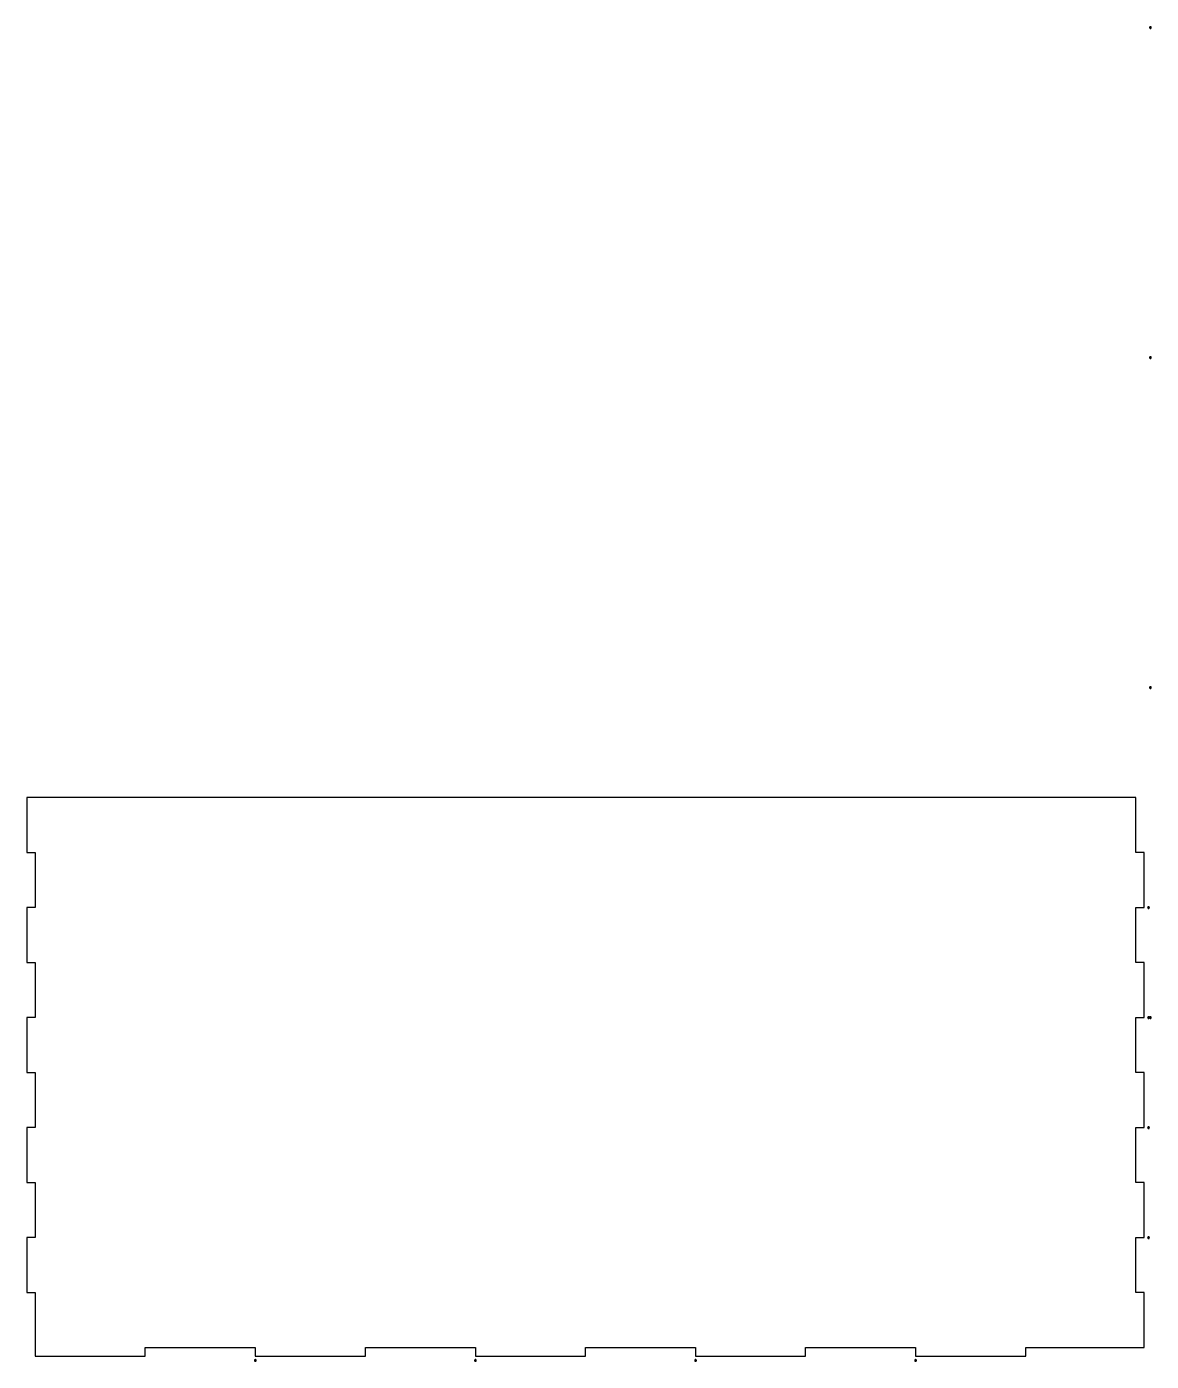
# Model space of a CAD drawing. Header units: metres. Extents: x 7 to 1655, y 5 to 613.
# Drawn here: x 416.9 to 825.7, y 5 to 490.3 of the extents above; entities that cross this region are included whole.
import ezdxf

# ---------------------------------------------------------------- set-up
doc = ezdxf.new("R2010")
doc.units = ezdxf.units.M

msp = doc.modelspace()

# ---------------------------------------------------------------- linework, layer by layer
for p, q in [((825.067, 490.126), (825.055, 490.096)), ((825.082, 490.155), (825.067, 490.126)), ((825.099, 490.182), (825.082, 490.155)), ((825.12, 490.207), (825.099, 490.182)), ((825.143, 490.23), (825.12, 490.207)), ((825.168, 490.251), (825.143, 490.23)), ((825.195, 490.268), (825.168, 490.251)), ((825.224, 490.283), (825.195, 490.268)), ((825.254, 490.295), (825.224, 490.283)), ((825.286, 490.303), (825.254, 490.295)), ((825.318, 490.308), (825.286, 490.303)), ((825.35, 490.31), (825.318, 490.308)), ((825.382, 490.308), (825.35, 490.31)), ((825.414, 490.303), (825.382, 490.308)), ((825.446, 490.295), (825.414, 490.303)), ((825.476, 490.283), (825.446, 490.295)), ((825.505, 490.268), (825.476, 490.283)), ((825.532, 490.251), (825.505, 490.268)), ((825.557, 490.23), (825.532, 490.251)), ((825.58, 490.207), (825.557, 490.23)), ((825.601, 490.182), (825.58, 490.207)), ((825.618, 490.155), (825.601, 490.182)), ((825.633, 490.126), (825.618, 490.155)), ((825.645, 490.096), (825.633, 490.126)), ((825.042, 490.032), (825.04, 490)), ((825.04, 490), (825.042, 489.968)), ((825.047, 490.064), (825.042, 490.032)), ((825.042, 489.968), (825.047, 489.936)), ((825.055, 490.096), (825.047, 490.064)), ((825.047, 489.936), (825.055, 489.904)), ((825.055, 489.904), (825.067, 489.874)), ((825.067, 489.874), (825.082, 489.845)), ((825.082, 489.845), (825.099, 489.818)), ((825.099, 489.818), (825.12, 489.793)), ((825.12, 489.793), (825.143, 489.77)), ((825.143, 489.77), (825.168, 489.749)), ((825.168, 489.749), (825.195, 489.732)), ((825.195, 489.732), (825.224, 489.717)), ((825.224, 489.717), (825.254, 489.705)), ((825.254, 489.705), (825.286, 489.697)), ((825.286, 489.697), (825.318, 489.692)), ((825.318, 489.692), (825.35, 489.69)), ((825.35, 489.69), (825.382, 489.692)), ((825.382, 489.692), (825.414, 489.697)), ((825.414, 489.697), (825.446, 489.705)), ((825.446, 489.705), (825.476, 489.717)), ((825.476, 489.717), (825.505, 489.732)), ((825.505, 489.732), (825.532, 489.749)), ((825.532, 489.749), (825.557, 489.77)), ((825.557, 489.77), (825.58, 489.793)), ((825.58, 489.793), (825.601, 489.818)), ((825.601, 489.818), (825.618, 489.845)), ((825.618, 489.845), (825.633, 489.874)), ((825.633, 489.874), (825.645, 489.904)), ((825.653, 490.064), (825.645, 490.096)), ((825.645, 489.904), (825.653, 489.936)), ((825.658, 490.032), (825.653, 490.064)), ((825.653, 489.936), (825.658, 489.968)), ((825.66, 490), (825.658, 490.032)), ((825.658, 489.968), (825.66, 490)), ((825.042, 370.032), (825.04, 370)), ((825.04, 370), (825.042, 369.968)), ((825.047, 370.064), (825.042, 370.032)), ((825.042, 369.968), (825.047, 369.936)), ((825.055, 370.096), (825.047, 370.064)), ((825.047, 369.936), (825.055, 369.904)), ((825.067, 370.126), (825.055, 370.096)), ((825.055, 369.904), (825.067, 369.874)), ((825.082, 370.155), (825.067, 370.126)), ((825.067, 369.874), (825.082, 369.845)), ((825.099, 370.182), (825.082, 370.155)), ((825.082, 369.845), (825.099, 369.818)), ((825.12, 370.207), (825.099, 370.182)), ((825.099, 369.818), (825.12, 369.793)), ((825.143, 370.23), (825.12, 370.207)), ((825.12, 369.793), (825.143, 369.77)), ((825.168, 370.251), (825.143, 370.23)), ((825.143, 369.77), (825.168, 369.749)), ((825.195, 370.268), (825.168, 370.251)), ((825.168, 369.749), (825.195, 369.732)), ((825.224, 370.283), (825.195, 370.268)), ((825.195, 369.732), (825.224, 369.717)), ((825.254, 370.295), (825.224, 370.283)), ((825.224, 369.717), (825.254, 369.705)), ((825.286, 370.303), (825.254, 370.295)), ((825.254, 369.705), (825.286, 369.697)), ((825.318, 370.308), (825.286, 370.303)), ((825.286, 369.697), (825.318, 369.692)), ((825.35, 370.31), (825.318, 370.308)), ((825.318, 369.692), (825.35, 369.69)), ((825.382, 370.308), (825.35, 370.31)), ((825.35, 369.69), (825.382, 369.692)), ((825.414, 370.303), (825.382, 370.308)), ((825.382, 369.692), (825.414, 369.697)), ((825.446, 370.295), (825.414, 370.303)), ((825.414, 369.697), (825.446, 369.705)), ((825.476, 370.283), (825.446, 370.295)), ((825.446, 369.705), (825.476, 369.717)), ((825.505, 370.268), (825.476, 370.283)), ((825.476, 369.717), (825.505, 369.732)), ((825.532, 370.251), (825.505, 370.268)), ((825.505, 369.732), (825.532, 369.749)), ((825.557, 370.23), (825.532, 370.251)), ((825.532, 369.749), (825.557, 369.77)), ((825.58, 370.207), (825.557, 370.23)), ((825.557, 369.77), (825.58, 369.793)), ((825.601, 370.182), (825.58, 370.207)), ((825.58, 369.793), (825.601, 369.818)), ((825.618, 370.155), (825.601, 370.182)), ((825.601, 369.818), (825.618, 369.845)), ((825.633, 370.126), (825.618, 370.155)), ((825.618, 369.845), (825.633, 369.874)), ((825.645, 370.096), (825.633, 370.126)), ((825.633, 369.874), (825.645, 369.904)), ((825.653, 370.064), (825.645, 370.096)), ((825.645, 369.904), (825.653, 369.936)), ((825.658, 370.032), (825.653, 370.064)), ((825.653, 369.936), (825.658, 369.968)), ((825.66, 370), (825.658, 370.032)), ((825.658, 369.968), (825.66, 370)), ((825.042, 250.032), (825.04, 250)), ((825.04, 250), (825.042, 249.968)), ((825.047, 250.064), (825.042, 250.032)), ((825.042, 249.968), (825.047, 249.936)), ((825.055, 250.096), (825.047, 250.064)), ((825.047, 249.936), (825.055, 249.904)), ((825.067, 250.126), (825.055, 250.096)), ((825.055, 249.904), (825.067, 249.874)), ((825.082, 250.155), (825.067, 250.126)), ((825.067, 249.874), (825.082, 249.845)), ((825.099, 250.182), (825.082, 250.155)), ((825.082, 249.845), (825.099, 249.818)), ((825.12, 250.207), (825.099, 250.182)), ((825.099, 249.818), (825.12, 249.793)), ((825.143, 250.23), (825.12, 250.207)), ((825.12, 249.793), (825.143, 249.77)), ((825.168, 250.251), (825.143, 250.23)), ((825.143, 249.77), (825.168, 249.749)), ((825.195, 250.268), (825.168, 250.251)), ((825.168, 249.749), (825.195, 249.732)), ((825.224, 250.283), (825.195, 250.268)), ((825.195, 249.732), (825.224, 249.717)), ((825.254, 250.295), (825.224, 250.283)), ((825.224, 249.717), (825.254, 249.705)), ((825.286, 250.303), (825.254, 250.295)), ((825.254, 249.705), (825.286, 249.697)), ((825.318, 250.308), (825.286, 250.303)), ((825.286, 249.697), (825.318, 249.692)), ((825.35, 250.31), (825.318, 250.308)), ((825.318, 249.692), (825.35, 249.69)), ((825.382, 250.308), (825.35, 250.31)), ((825.35, 249.69), (825.382, 249.692)), ((825.414, 250.303), (825.382, 250.308)), ((825.382, 249.692), (825.414, 249.697)), ((825.446, 250.295), (825.414, 250.303)), ((825.414, 249.697), (825.446, 249.705)), ((825.476, 250.283), (825.446, 250.295)), ((825.446, 249.705), (825.476, 249.717)), ((825.505, 250.268), (825.476, 250.283)), ((825.476, 249.717), (825.505, 249.732)), ((825.532, 250.251), (825.505, 250.268)), ((825.505, 249.732), (825.532, 249.749)), ((825.557, 250.23), (825.532, 250.251)), ((825.532, 249.749), (825.557, 249.77)), ((825.58, 250.207), (825.557, 250.23)), ((825.557, 249.77), (825.58, 249.793)), ((825.601, 250.182), (825.58, 250.207)), ((825.58, 249.793), (825.601, 249.818)), ((825.618, 250.155), (825.601, 250.182)), ((825.601, 249.818), (825.618, 249.845)), ((825.633, 250.126), (825.618, 250.155)), ((825.618, 249.845), (825.633, 249.874)), ((825.645, 250.096), (825.633, 250.126)), ((825.633, 249.874), (825.645, 249.904)), ((825.653, 250.064), (825.645, 250.096)), ((825.645, 249.904), (825.653, 249.936)), ((825.658, 250.032), (825.653, 250.064)), ((825.653, 249.936), (825.658, 249.968)), ((825.66, 250), (825.658, 250.032)), ((825.658, 249.968), (825.66, 250)), ((820, 210), (416.9, 210)), ((416.9, 210), (416.9, 190)), ((820, 190), (820, 210)), ((416.9, 190), (420, 190)), ((420, 190), (420, 170)), ((823.1, 190), (820, 190)), ((823.1, 170), (823.1, 190)), ((420, 170), (416.9, 170)), ((416.9, 170), (416.9, 150)), ((820, 150), (820, 170)), ((820, 170), (823.1, 170)), ((824.342, 170.032), (824.34, 170)), ((824.34, 170), (824.342, 169.968)), ((824.347, 170.064), (824.342, 170.032)), ((824.342, 169.968), (824.347, 169.936)), ((824.355, 170.096), (824.347, 170.064)), ((824.347, 169.936), (824.355, 169.904)), ((824.367, 170.126), (824.355, 170.096)), ((824.355, 169.904), (824.367, 169.874)), ((824.382, 170.155), (824.367, 170.126)), ((824.367, 169.874), (824.382, 169.845)), ((824.399, 170.182), (824.382, 170.155)), ((824.382, 169.845), (824.399, 169.818)), ((824.42, 170.207), (824.399, 170.182)), ((824.443, 170.23), (824.42, 170.207)), ((824.468, 170.251), (824.443, 170.23)), ((824.495, 170.268), (824.468, 170.251)), ((824.524, 170.283), (824.495, 170.268)), ((824.554, 170.295), (824.524, 170.283)), ((824.586, 170.303), (824.554, 170.295)), ((824.618, 170.308), (824.586, 170.303)), ((824.65, 170.31), (824.618, 170.308)), ((824.682, 170.308), (824.65, 170.31)), ((824.714, 170.303), (824.682, 170.308)), ((824.746, 170.295), (824.714, 170.303)), ((824.776, 170.283), (824.746, 170.295)), ((824.805, 170.268), (824.776, 170.283)), ((824.832, 170.251), (824.805, 170.268)), ((824.857, 170.23), (824.832, 170.251)), ((824.88, 170.207), (824.857, 170.23)), ((824.901, 170.182), (824.88, 170.207)), ((824.918, 170.155), (824.901, 170.182)), ((824.901, 169.818), (824.918, 169.845)), ((824.933, 170.126), (824.918, 170.155)), ((824.918, 169.845), (824.933, 169.874)), ((824.945, 170.096), (824.933, 170.126)), ((824.933, 169.874), (824.945, 169.904)), ((824.953, 170.064), (824.945, 170.096)), ((824.945, 169.904), (824.953, 169.936)), ((824.958, 170.032), (824.953, 170.064)), ((824.953, 169.936), (824.958, 169.968)), ((824.96, 170), (824.958, 170.032)), ((824.958, 169.968), (824.96, 170)), ((824.399, 169.818), (824.42, 169.793)), ((824.42, 169.793), (824.443, 169.77)), ((824.443, 169.77), (824.468, 169.749)), ((824.468, 169.749), (824.495, 169.732)), ((824.495, 169.732), (824.524, 169.717)), ((824.524, 169.717), (824.554, 169.705)), ((824.554, 169.705), (824.586, 169.697)), ((824.586, 169.697), (824.618, 169.692)), ((824.618, 169.692), (824.65, 169.69)), ((824.65, 169.69), (824.682, 169.692)), ((824.682, 169.692), (824.714, 169.697)), ((824.714, 169.697), (824.746, 169.705)), ((824.746, 169.705), (824.776, 169.717)), ((824.776, 169.717), (824.805, 169.732)), ((824.805, 169.732), (824.832, 169.749)), ((824.832, 169.749), (824.857, 169.77)), ((824.857, 169.77), (824.88, 169.793)), ((824.88, 169.793), (824.901, 169.818)), ((416.9, 150), (420, 150)), ((420, 150), (420, 130)), ((823.1, 150), (820, 150)), ((823.1, 130), (823.1, 150)), ((420, 130), (416.9, 130)), ((416.9, 130), (416.9, 110)), ((820, 110), (820, 130)), ((820, 130), (823.1, 130)), ((824.342, 130.032), (824.34, 130)), ((824.34, 130), (824.342, 129.968)), ((824.347, 130.064), (824.342, 130.032)), ((824.342, 129.968), (824.347, 129.936)), ((824.355, 130.096), (824.347, 130.064)), ((824.347, 129.936), (824.355, 129.904)), ((824.367, 130.126), (824.355, 130.096)), ((824.355, 129.904), (824.367, 129.874)), ((824.382, 130.155), (824.367, 130.126)), ((824.367, 129.874), (824.382, 129.845)), ((824.399, 130.182), (824.382, 130.155)), ((824.382, 129.845), (824.399, 129.818)), ((824.42, 130.207), (824.399, 130.182)), ((824.399, 129.818), (824.42, 129.793)), ((824.443, 130.23), (824.42, 130.207)), ((824.42, 129.793), (824.443, 129.77)), ((824.468, 130.251), (824.443, 130.23)), ((824.443, 129.77), (824.468, 129.749)), ((824.495, 130.268), (824.468, 130.251)), ((824.468, 129.749), (824.495, 129.732)), ((824.524, 130.283), (824.495, 130.268)), ((824.495, 129.732), (824.524, 129.717)), ((824.554, 130.295), (824.524, 130.283)), ((824.524, 129.717), (824.554, 129.705)), ((824.586, 130.303), (824.554, 130.295)), ((824.554, 129.705), (824.586, 129.697)), ((824.618, 130.308), (824.586, 130.303)), ((824.586, 129.697), (824.618, 129.692)), ((824.65, 130.31), (824.618, 130.308)), ((824.618, 129.692), (824.65, 129.69)), ((824.682, 130.308), (824.65, 130.31)), ((824.65, 129.69), (824.682, 129.692)), ((824.714, 130.303), (824.682, 130.308)), ((824.682, 129.692), (824.714, 129.697)), ((824.746, 130.295), (824.714, 130.303)), ((824.714, 129.697), (824.746, 129.705)), ((824.776, 130.283), (824.746, 130.295)), ((824.746, 129.705), (824.776, 129.717)), ((824.805, 130.268), (824.776, 130.283)), ((824.776, 129.717), (824.805, 129.732)), ((824.832, 130.251), (824.805, 130.268)), ((824.805, 129.732), (824.832, 129.749)), ((824.857, 130.23), (824.832, 130.251)), ((824.832, 129.749), (824.857, 129.77)), ((824.88, 130.207), (824.857, 130.23)), ((824.857, 129.77), (824.88, 129.793)), ((824.901, 130.182), (824.88, 130.207)), ((824.88, 129.793), (824.901, 129.818)), ((824.918, 130.155), (824.901, 130.182)), ((824.901, 129.818), (824.918, 129.845)), ((824.933, 130.126), (824.918, 130.155)), ((824.918, 129.845), (824.933, 129.874)), ((824.945, 130.096), (824.933, 130.126)), ((824.933, 129.874), (824.945, 129.904)), ((824.953, 130.064), (824.945, 130.096)), ((824.945, 129.904), (824.953, 129.936)), ((824.958, 130.032), (824.953, 130.064)), ((824.953, 129.936), (824.958, 129.968)), ((824.96, 130), (824.958, 130.032)), ((824.958, 129.968), (824.96, 130)), ((825.042, 130.032), (825.04, 130)), ((825.04, 130), (825.042, 129.968)), ((825.047, 130.064), (825.042, 130.032)), ((825.042, 129.968), (825.047, 129.936)), ((825.055, 130.096), (825.047, 130.064)), ((825.047, 129.936), (825.055, 129.904)), ((825.067, 130.126), (825.055, 130.096)), ((825.055, 129.904), (825.067, 129.874)), ((825.082, 130.155), (825.067, 130.126)), ((825.067, 129.874), (825.082, 129.845)), ((825.099, 130.182), (825.082, 130.155)), ((825.082, 129.845), (825.099, 129.818)), ((825.12, 130.207), (825.099, 130.182)), ((825.099, 129.818), (825.12, 129.793)), ((825.143, 130.23), (825.12, 130.207)), ((825.12, 129.793), (825.143, 129.77)), ((825.168, 130.251), (825.143, 130.23)), ((825.143, 129.77), (825.168, 129.749)), ((825.195, 130.268), (825.168, 130.251)), ((825.168, 129.749), (825.195, 129.732)), ((825.224, 130.283), (825.195, 130.268)), ((825.195, 129.732), (825.224, 129.717)), ((825.254, 130.295), (825.224, 130.283)), ((825.224, 129.717), (825.254, 129.705)), ((825.286, 130.303), (825.254, 130.295)), ((825.254, 129.705), (825.286, 129.697)), ((825.318, 130.308), (825.286, 130.303)), ((825.286, 129.697), (825.318, 129.692)), ((825.35, 130.31), (825.318, 130.308)), ((825.318, 129.692), (825.35, 129.69)), ((825.382, 130.308), (825.35, 130.31)), ((825.35, 129.69), (825.382, 129.692)), ((825.414, 130.303), (825.382, 130.308)), ((825.382, 129.692), (825.414, 129.697)), ((825.446, 130.295), (825.414, 130.303)), ((825.414, 129.697), (825.446, 129.705)), ((825.476, 130.283), (825.446, 130.295)), ((825.446, 129.705), (825.476, 129.717)), ((825.505, 130.268), (825.476, 130.283)), ((825.476, 129.717), (825.505, 129.732)), ((825.532, 130.251), (825.505, 130.268)), ((825.505, 129.732), (825.532, 129.749)), ((825.557, 130.23), (825.532, 130.251)), ((825.532, 129.749), (825.557, 129.77)), ((825.58, 130.207), (825.557, 130.23)), ((825.557, 129.77), (825.58, 129.793)), ((825.601, 130.182), (825.58, 130.207)), ((825.58, 129.793), (825.601, 129.818)), ((825.618, 130.155), (825.601, 130.182)), ((825.601, 129.818), (825.618, 129.845)), ((825.633, 130.126), (825.618, 130.155)), ((825.618, 129.845), (825.633, 129.874)), ((825.645, 130.096), (825.633, 130.126)), ((825.633, 129.874), (825.645, 129.904)), ((825.653, 130.064), (825.645, 130.096)), ((825.645, 129.904), (825.653, 129.936)), ((825.658, 130.032), (825.653, 130.064)), ((825.653, 129.936), (825.658, 129.968)), ((825.66, 130), (825.658, 130.032)), ((825.658, 129.968), (825.66, 130)), ((416.9, 110), (420, 110)), ((420, 110), (420, 90)), ((823.1, 110), (820, 110)), ((823.1, 90), (823.1, 110)), ((420, 90), (416.9, 90)), ((416.9, 90), (416.9, 70)), ((820, 70), (820, 90)), ((820, 90), (823.1, 90)), ((824.342, 90.0324), (824.34, 90)), ((824.34, 90), (824.342, 89.9676)), ((824.347, 90.0645), (824.342, 90.0324)), ((824.342, 89.9676), (824.347, 89.9355)), ((824.355, 90.0958), (824.347, 90.0645)), ((824.347, 89.9355), (824.355, 89.9042)), ((824.367, 90.1261), (824.355, 90.0958)), ((824.355, 89.9042), (824.367, 89.8739)), ((824.382, 90.155), (824.367, 90.1261)), ((824.367, 89.8739), (824.382, 89.845)), ((824.399, 90.1822), (824.382, 90.155)), ((824.382, 89.845), (824.399, 89.8178)), ((824.42, 90.2074), (824.399, 90.1822)), ((824.399, 89.8178), (824.42, 89.7926)), ((824.443, 90.2304), (824.42, 90.2074)), ((824.42, 89.7926), (824.443, 89.7696)), ((824.468, 90.2508), (824.443, 90.2304)), ((824.443, 89.7696), (824.468, 89.7492)), ((824.495, 90.2685), (824.468, 90.2508)), ((824.468, 89.7492), (824.495, 89.7315)), ((824.524, 90.2832), (824.495, 90.2685)), ((824.495, 89.7315), (824.524, 89.7168)), ((824.554, 90.2948), (824.524, 90.2832)), ((824.524, 89.7168), (824.554, 89.7052)), ((824.586, 90.3032), (824.554, 90.2948)), ((824.554, 89.7052), (824.586, 89.6968)), ((824.618, 90.3083), (824.586, 90.3032)), ((824.586, 89.6968), (824.618, 89.6917)), ((824.65, 90.31), (824.618, 90.3083)), ((824.618, 89.6917), (824.65, 89.69)), ((824.682, 90.3083), (824.65, 90.31)), ((824.65, 89.69), (824.682, 89.6917)), ((824.714, 90.3032), (824.682, 90.3083)), ((824.682, 89.6917), (824.714, 89.6968)), ((824.746, 90.2948), (824.714, 90.3032)), ((824.714, 89.6968), (824.746, 89.7052)), ((824.776, 90.2832), (824.746, 90.2948)), ((824.746, 89.7052), (824.776, 89.7168)), ((824.805, 90.2685), (824.776, 90.2832)), ((824.776, 89.7168), (824.805, 89.7315)), ((824.832, 90.2508), (824.805, 90.2685)), ((824.805, 89.7315), (824.832, 89.7492)), ((824.857, 90.2304), (824.832, 90.2508)), ((824.832, 89.7492), (824.857, 89.7696)), ((824.88, 90.2074), (824.857, 90.2304)), ((824.857, 89.7696), (824.88, 89.7926)), ((824.901, 90.1822), (824.88, 90.2074)), ((824.88, 89.7926), (824.901, 89.8178)), ((824.918, 90.155), (824.901, 90.1822)), ((824.901, 89.8178), (824.918, 89.845)), ((824.933, 90.1261), (824.918, 90.155)), ((824.918, 89.845), (824.933, 89.8739)), ((824.945, 90.0958), (824.933, 90.1261)), ((824.933, 89.8739), (824.945, 89.9042)), ((824.953, 90.0645), (824.945, 90.0958)), ((824.945, 89.9042), (824.953, 89.9355)), ((824.958, 90.0324), (824.953, 90.0645)), ((824.953, 89.9355), (824.958, 89.9676)), ((824.96, 90), (824.958, 90.0324)), ((824.958, 89.9676), (824.96, 90)), ((416.9, 70), (420, 70)), ((420, 70), (420, 50)), ((823.1, 70), (820, 70)), ((823.1, 50), (823.1, 70)), ((420, 50), (416.9, 50)), ((416.9, 50), (416.9, 30)), ((820, 30), (820, 50)), ((820, 50), (823.1, 50)), ((824.342, 50.0324), (824.34, 50)), ((824.34, 50), (824.342, 49.9676)), ((824.347, 50.0645), (824.342, 50.0324)), ((824.342, 49.9676), (824.347, 49.9355)), ((824.355, 50.0958), (824.347, 50.0645)), ((824.347, 49.9355), (824.355, 49.9042)), ((824.367, 50.1261), (824.355, 50.0958)), ((824.355, 49.9042), (824.367, 49.8739)), ((824.382, 50.155), (824.367, 50.1261)), ((824.367, 49.8739), (824.382, 49.845)), ((824.399, 50.1822), (824.382, 50.155)), ((824.382, 49.845), (824.399, 49.8178)), ((824.42, 50.2074), (824.399, 50.1822)), ((824.399, 49.8178), (824.42, 49.7926)), ((824.443, 50.2304), (824.42, 50.2074)), ((824.42, 49.7926), (824.443, 49.7696)), ((824.468, 50.2508), (824.443, 50.2304)), ((824.443, 49.7696), (824.468, 49.7492)), ((824.495, 50.2685), (824.468, 50.2508)), ((824.468, 49.7492), (824.495, 49.7315)), ((824.524, 50.2832), (824.495, 50.2685)), ((824.495, 49.7315), (824.524, 49.7168)), ((824.554, 50.2948), (824.524, 50.2832)), ((824.524, 49.7168), (824.554, 49.7052)), ((824.586, 50.3032), (824.554, 50.2948)), ((824.554, 49.7052), (824.586, 49.6968)), ((824.618, 50.3083), (824.586, 50.3032)), ((824.586, 49.6968), (824.618, 49.6917)), ((824.65, 50.31), (824.618, 50.3083)), ((824.618, 49.6917), (824.65, 49.69)), ((824.682, 50.3083), (824.65, 50.31)), ((824.65, 49.69), (824.682, 49.6917)), ((824.714, 50.3032), (824.682, 50.3083)), ((824.682, 49.6917), (824.714, 49.6968)), ((824.746, 50.2948), (824.714, 50.3032)), ((824.714, 49.6968), (824.746, 49.7052)), ((824.776, 50.2832), (824.746, 50.2948)), ((824.746, 49.7052), (824.776, 49.7168)), ((824.805, 50.2685), (824.776, 50.2832)), ((824.776, 49.7168), (824.805, 49.7315)), ((824.832, 50.2508), (824.805, 50.2685)), ((824.805, 49.7315), (824.832, 49.7492)), ((824.857, 50.2304), (824.832, 50.2508)), ((824.832, 49.7492), (824.857, 49.7696)), ((824.88, 50.2074), (824.857, 50.2304)), ((824.857, 49.7696), (824.88, 49.7926)), ((824.901, 50.1822), (824.88, 50.2074)), ((824.88, 49.7926), (824.901, 49.8178)), ((824.918, 50.155), (824.901, 50.1822)), ((824.901, 49.8178), (824.918, 49.845)), ((824.933, 50.1261), (824.918, 50.155)), ((824.918, 49.845), (824.933, 49.8739)), ((824.945, 50.0958), (824.933, 50.1261)), ((824.933, 49.8739), (824.945, 49.9042)), ((824.953, 50.0645), (824.945, 50.0958)), ((824.945, 49.9042), (824.953, 49.9355)), ((824.958, 50.0324), (824.953, 50.0645)), ((824.953, 49.9355), (824.958, 49.9676)), ((824.96, 50), (824.958, 50.0324)), ((824.958, 49.9676), (824.96, 50)), ((416.9, 30), (420, 30)), ((420, 30), (420, 6.89999)), ((823.1, 30), (820, 30)), ((823.1, 10), (823.1, 30)), ((460, 10), (500, 10)), ((460, 6.89999), (460, 10)), ((500, 10), (500, 6.89999)), ((540, 6.89999), (540, 10)), ((540, 10), (580, 10)), ((580, 10), (580, 6.89999)), ((620, 6.89999), (620, 10)), ((620, 10), (660, 10)), ((660, 10), (660, 6.89999)), ((700, 6.89999), (700, 10)), ((700, 10), (740, 10)), ((740, 10), (740, 6.89999)), ((780, 6.89999), (780, 10)), ((780, 10), (823.1, 10)), ((420, 6.89999), (460, 6.89999)), ((499.692, 5.3824), (499.69, 5.34999)), ((499.69, 5.34999), (499.692, 5.3176)), ((499.697, 5.41444), (499.692, 5.3824)), ((499.692, 5.3176), (499.697, 5.28554)), ((499.705, 5.44579), (499.697, 5.41444)), ((499.697, 5.28554), (499.705, 5.2542)), ((499.717, 5.47607), (499.705, 5.44579)), ((499.705, 5.2542), (499.717, 5.22391)), ((499.732, 5.50499), (499.717, 5.47607)), ((499.717, 5.22391), (499.732, 5.19499)), ((499.749, 5.53221), (499.732, 5.50499)), ((499.732, 5.19499), (499.749, 5.16779)), ((499.77, 5.55742), (499.749, 5.53221)), ((499.749, 5.16779), (499.77, 5.14256)), ((499.793, 5.58037), (499.77, 5.55742)), ((499.77, 5.14256), (499.793, 5.11961)), ((499.818, 5.60078), (499.793, 5.58037)), ((499.793, 5.11961), (499.818, 5.0992)), ((499.845, 5.61845), (499.818, 5.60078)), ((499.818, 5.0992), (499.845, 5.08153)), ((499.874, 5.63319), (499.845, 5.61845)), ((499.845, 5.08153), (499.874, 5.06679)), ((499.904, 5.64482), (499.874, 5.63319)), ((499.874, 5.06679), (499.904, 5.05516)), ((499.936, 5.65321), (499.904, 5.64482)), ((499.904, 5.05516), (499.936, 5.04677)), ((499.968, 5.65829), (499.936, 5.65321)), ((499.936, 5.04677), (499.968, 5.04169)), ((500, 5.65999), (499.968, 5.65829)), ((499.968, 5.04169), (500, 5.03999)), ((500, 6.89999), (540, 6.89999)), ((500.032, 5.65829), (500, 5.65999)), ((500, 5.03999), (500.032, 5.04169)), ((500.064, 5.65321), (500.032, 5.65829)), ((500.032, 5.04169), (500.064, 5.04677)), ((500.096, 5.64482), (500.064, 5.65321)), ((500.064, 5.04677), (500.096, 5.05516)), ((500.126, 5.63319), (500.096, 5.64482)), ((500.096, 5.05516), (500.126, 5.06679)), ((500.155, 5.61845), (500.126, 5.63319)), ((500.126, 5.06679), (500.155, 5.08153)), ((500.182, 5.60078), (500.155, 5.61845)), ((500.155, 5.08153), (500.182, 5.0992)), ((500.207, 5.58037), (500.182, 5.60078)), ((500.182, 5.0992), (500.207, 5.11961)), ((500.23, 5.55742), (500.207, 5.58037)), ((500.207, 5.11961), (500.23, 5.14256)), ((500.251, 5.53221), (500.23, 5.55742)), ((500.23, 5.14256), (500.251, 5.16779)), ((500.268, 5.50499), (500.251, 5.53221)), ((500.251, 5.16779), (500.268, 5.19499)), ((500.283, 5.47607), (500.268, 5.50499)), ((500.268, 5.19499), (500.283, 5.22391)), ((500.295, 5.44579), (500.283, 5.47607)), ((500.283, 5.22391), (500.295, 5.2542)), ((500.303, 5.41444), (500.295, 5.44579)), ((500.295, 5.2542), (500.303, 5.28554)), ((500.308, 5.3824), (500.303, 5.41444)), ((500.303, 5.28554), (500.308, 5.3176)), ((500.31, 5.34999), (500.308, 5.3824)), ((500.308, 5.3176), (500.31, 5.34999)), ((579.692, 5.3824), (579.69, 5.34999)), ((579.69, 5.34999), (579.692, 5.3176)), ((579.697, 5.41444), (579.692, 5.3824)), ((579.692, 5.3176), (579.697, 5.28554)), ((579.705, 5.44579), (579.697, 5.41444)), ((579.697, 5.28554), (579.705, 5.2542)), ((579.717, 5.47607), (579.705, 5.44579)), ((579.705, 5.2542), (579.717, 5.22391)), ((579.732, 5.50499), (579.717, 5.47607)), ((579.717, 5.22391), (579.732, 5.19499)), ((579.749, 5.53221), (579.732, 5.50499)), ((579.732, 5.19499), (579.749, 5.16779)), ((579.77, 5.55742), (579.749, 5.53221)), ((579.749, 5.16779), (579.77, 5.14256)), ((579.793, 5.58037), (579.77, 5.55742)), ((579.77, 5.14256), (579.793, 5.11961)), ((579.818, 5.60078), (579.793, 5.58037)), ((579.793, 5.11961), (579.818, 5.0992)), ((579.845, 5.61845), (579.818, 5.60078)), ((579.818, 5.0992), (579.845, 5.08153)), ((579.874, 5.63319), (579.845, 5.61845)), ((579.845, 5.08153), (579.874, 5.06679)), ((579.904, 5.64482), (579.874, 5.63319)), ((579.874, 5.06679), (579.904, 5.05516)), ((579.936, 5.65321), (579.904, 5.64482)), ((579.904, 5.05516), (579.936, 5.04677)), ((579.968, 5.65829), (579.936, 5.65321)), ((579.936, 5.04677), (579.968, 5.04169)), ((580, 5.65999), (579.968, 5.65829)), ((579.968, 5.04169), (580, 5.03999)), ((580, 6.89999), (620, 6.89999)), ((580.032, 5.65829), (580, 5.65999)), ((580, 5.03999), (580.032, 5.04169)), ((580.064, 5.65321), (580.032, 5.65829)), ((580.032, 5.04169), (580.064, 5.04677)), ((580.096, 5.64482), (580.064, 5.65321)), ((580.064, 5.04677), (580.096, 5.05516)), ((580.126, 5.63319), (580.096, 5.64482)), ((580.096, 5.05516), (580.126, 5.06679)), ((580.155, 5.61845), (580.126, 5.63319)), ((580.126, 5.06679), (580.155, 5.08153)), ((580.182, 5.60078), (580.155, 5.61845)), ((580.155, 5.08153), (580.182, 5.0992)), ((580.207, 5.58037), (580.182, 5.60078)), ((580.182, 5.0992), (580.207, 5.11961)), ((580.23, 5.55742), (580.207, 5.58037)), ((580.207, 5.11961), (580.23, 5.14256)), ((580.251, 5.53221), (580.23, 5.55742)), ((580.23, 5.14256), (580.251, 5.16779)), ((580.268, 5.50499), (580.251, 5.53221)), ((580.251, 5.16779), (580.268, 5.19499)), ((580.283, 5.47607), (580.268, 5.50499)), ((580.268, 5.19499), (580.283, 5.22391)), ((580.295, 5.44579), (580.283, 5.47607)), ((580.283, 5.22391), (580.295, 5.2542)), ((580.303, 5.41444), (580.295, 5.44579)), ((580.295, 5.2542), (580.303, 5.28554)), ((580.308, 5.3824), (580.303, 5.41444)), ((580.303, 5.28554), (580.308, 5.3176)), ((580.31, 5.34999), (580.308, 5.3824)), ((580.308, 5.3176), (580.31, 5.34999)), ((659.692, 5.3824), (659.69, 5.34999)), ((659.69, 5.34999), (659.692, 5.3176)), ((659.697, 5.41444), (659.692, 5.3824)), ((659.692, 5.3176), (659.697, 5.28554)), ((659.705, 5.44579), (659.697, 5.41444)), ((659.697, 5.28554), (659.705, 5.2542)), ((659.717, 5.47607), (659.705, 5.44579)), ((659.705, 5.2542), (659.717, 5.22391)), ((659.732, 5.50499), (659.717, 5.47607)), ((659.717, 5.22391), (659.732, 5.19499)), ((659.749, 5.53221), (659.732, 5.50499)), ((659.732, 5.19499), (659.749, 5.16779)), ((659.77, 5.55742), (659.749, 5.53221)), ((659.749, 5.16779), (659.77, 5.14256)), ((659.793, 5.58037), (659.77, 5.55742)), ((659.77, 5.14256), (659.793, 5.11961)), ((659.818, 5.60078), (659.793, 5.58037)), ((659.793, 5.11961), (659.818, 5.0992)), ((659.845, 5.61845), (659.818, 5.60078)), ((659.818, 5.0992), (659.845, 5.08153)), ((659.874, 5.63319), (659.845, 5.61845)), ((659.845, 5.08153), (659.874, 5.06679)), ((659.904, 5.64482), (659.874, 5.63319)), ((659.874, 5.06679), (659.904, 5.05516)), ((659.936, 5.65321), (659.904, 5.64482)), ((659.904, 5.05516), (659.936, 5.04677)), ((659.968, 5.65829), (659.936, 5.65321)), ((659.936, 5.04677), (659.968, 5.04169)), ((660, 5.65999), (659.968, 5.65829)), ((659.968, 5.04169), (660, 5.03999)), ((660, 6.89999), (700, 6.89999)), ((660.032, 5.65829), (660, 5.65999)), ((660, 5.03999), (660.032, 5.04169)), ((660.064, 5.65321), (660.032, 5.65829)), ((660.032, 5.04169), (660.064, 5.04677)), ((660.096, 5.64482), (660.064, 5.65321)), ((660.064, 5.04677), (660.096, 5.05516)), ((660.126, 5.63319), (660.096, 5.64482)), ((660.096, 5.05516), (660.126, 5.06679)), ((660.155, 5.61845), (660.126, 5.63319)), ((660.126, 5.06679), (660.155, 5.08153)), ((660.182, 5.60078), (660.155, 5.61845)), ((660.155, 5.08153), (660.182, 5.0992)), ((660.207, 5.58037), (660.182, 5.60078)), ((660.182, 5.0992), (660.207, 5.11961)), ((660.23, 5.55742), (660.207, 5.58037)), ((660.207, 5.11961), (660.23, 5.14256)), ((660.251, 5.53221), (660.23, 5.55742)), ((660.23, 5.14256), (660.251, 5.16779)), ((660.268, 5.50499), (660.251, 5.53221)), ((660.251, 5.16779), (660.268, 5.19499)), ((660.283, 5.47607), (660.268, 5.50499)), ((660.268, 5.19499), (660.283, 5.22391)), ((660.295, 5.44579), (660.283, 5.47607)), ((660.283, 5.22391), (660.295, 5.2542)), ((660.303, 5.41444), (660.295, 5.44579)), ((660.295, 5.2542), (660.303, 5.28554)), ((660.308, 5.3824), (660.303, 5.41444)), ((660.303, 5.28554), (660.308, 5.3176)), ((660.31, 5.34999), (660.308, 5.3824)), ((660.308, 5.3176), (660.31, 5.34999)), ((739.692, 5.3824), (739.69, 5.34999)), ((739.69, 5.34999), (739.692, 5.3176)), ((739.697, 5.41444), (739.692, 5.3824)), ((739.692, 5.3176), (739.697, 5.28554)), ((739.705, 5.44579), (739.697, 5.41444)), ((739.697, 5.28554), (739.705, 5.2542)), ((739.717, 5.47607), (739.705, 5.44579)), ((739.705, 5.2542), (739.717, 5.22391)), ((739.732, 5.50499), (739.717, 5.47607)), ((739.717, 5.22391), (739.732, 5.19499)), ((739.749, 5.53221), (739.732, 5.50499)), ((739.732, 5.19499), (739.749, 5.16779)), ((739.77, 5.55742), (739.749, 5.53221)), ((739.749, 5.16779), (739.77, 5.14256)), ((739.793, 5.58037), (739.77, 5.55742)), ((739.77, 5.14256), (739.793, 5.11961)), ((739.818, 5.60078), (739.793, 5.58037)), ((739.793, 5.11961), (739.818, 5.0992)), ((739.845, 5.61845), (739.818, 5.60078)), ((739.818, 5.0992), (739.845, 5.08153)), ((739.874, 5.63319), (739.845, 5.61845)), ((739.845, 5.08153), (739.874, 5.06679)), ((739.904, 5.64482), (739.874, 5.63319)), ((739.874, 5.06679), (739.904, 5.05516)), ((739.936, 5.65321), (739.904, 5.64482)), ((739.904, 5.05516), (739.936, 5.04677)), ((739.968, 5.65829), (739.936, 5.65321)), ((739.936, 5.04677), (739.968, 5.04169)), ((740, 5.65999), (739.968, 5.65829)), ((739.968, 5.04169), (740, 5.03999)), ((740, 6.89999), (780, 6.89999)), ((740.032, 5.65829), (740, 5.65999)), ((740, 5.03999), (740.032, 5.04169)), ((740.064, 5.65321), (740.032, 5.65829)), ((740.032, 5.04169), (740.064, 5.04677)), ((740.096, 5.64482), (740.064, 5.65321)), ((740.064, 5.04677), (740.096, 5.05516)), ((740.126, 5.63319), (740.096, 5.64482)), ((740.096, 5.05516), (740.126, 5.06679)), ((740.155, 5.61845), (740.126, 5.63319)), ((740.126, 5.06679), (740.155, 5.08153)), ((740.182, 5.60078), (740.155, 5.61845)), ((740.155, 5.08153), (740.182, 5.0992)), ((740.207, 5.58037), (740.182, 5.60078)), ((740.182, 5.0992), (740.207, 5.11961)), ((740.23, 5.55742), (740.207, 5.58037)), ((740.207, 5.11961), (740.23, 5.14256)), ((740.251, 5.53221), (740.23, 5.55742)), ((740.23, 5.14256), (740.251, 5.16779)), ((740.268, 5.50499), (740.251, 5.53221)), ((740.251, 5.16779), (740.268, 5.19499)), ((740.283, 5.47607), (740.268, 5.50499)), ((740.268, 5.19499), (740.283, 5.22391)), ((740.295, 5.44579), (740.283, 5.47607)), ((740.283, 5.22391), (740.295, 5.2542)), ((740.303, 5.41444), (740.295, 5.44579)), ((740.295, 5.2542), (740.303, 5.28554)), ((740.308, 5.3824), (740.303, 5.41444)), ((740.303, 5.28554), (740.308, 5.3176)), ((740.31, 5.34999), (740.308, 5.3824)), ((740.308, 5.3176), (740.31, 5.34999))]:
    msp.add_line(p, q)

doc.saveas('drawing.dxf')
